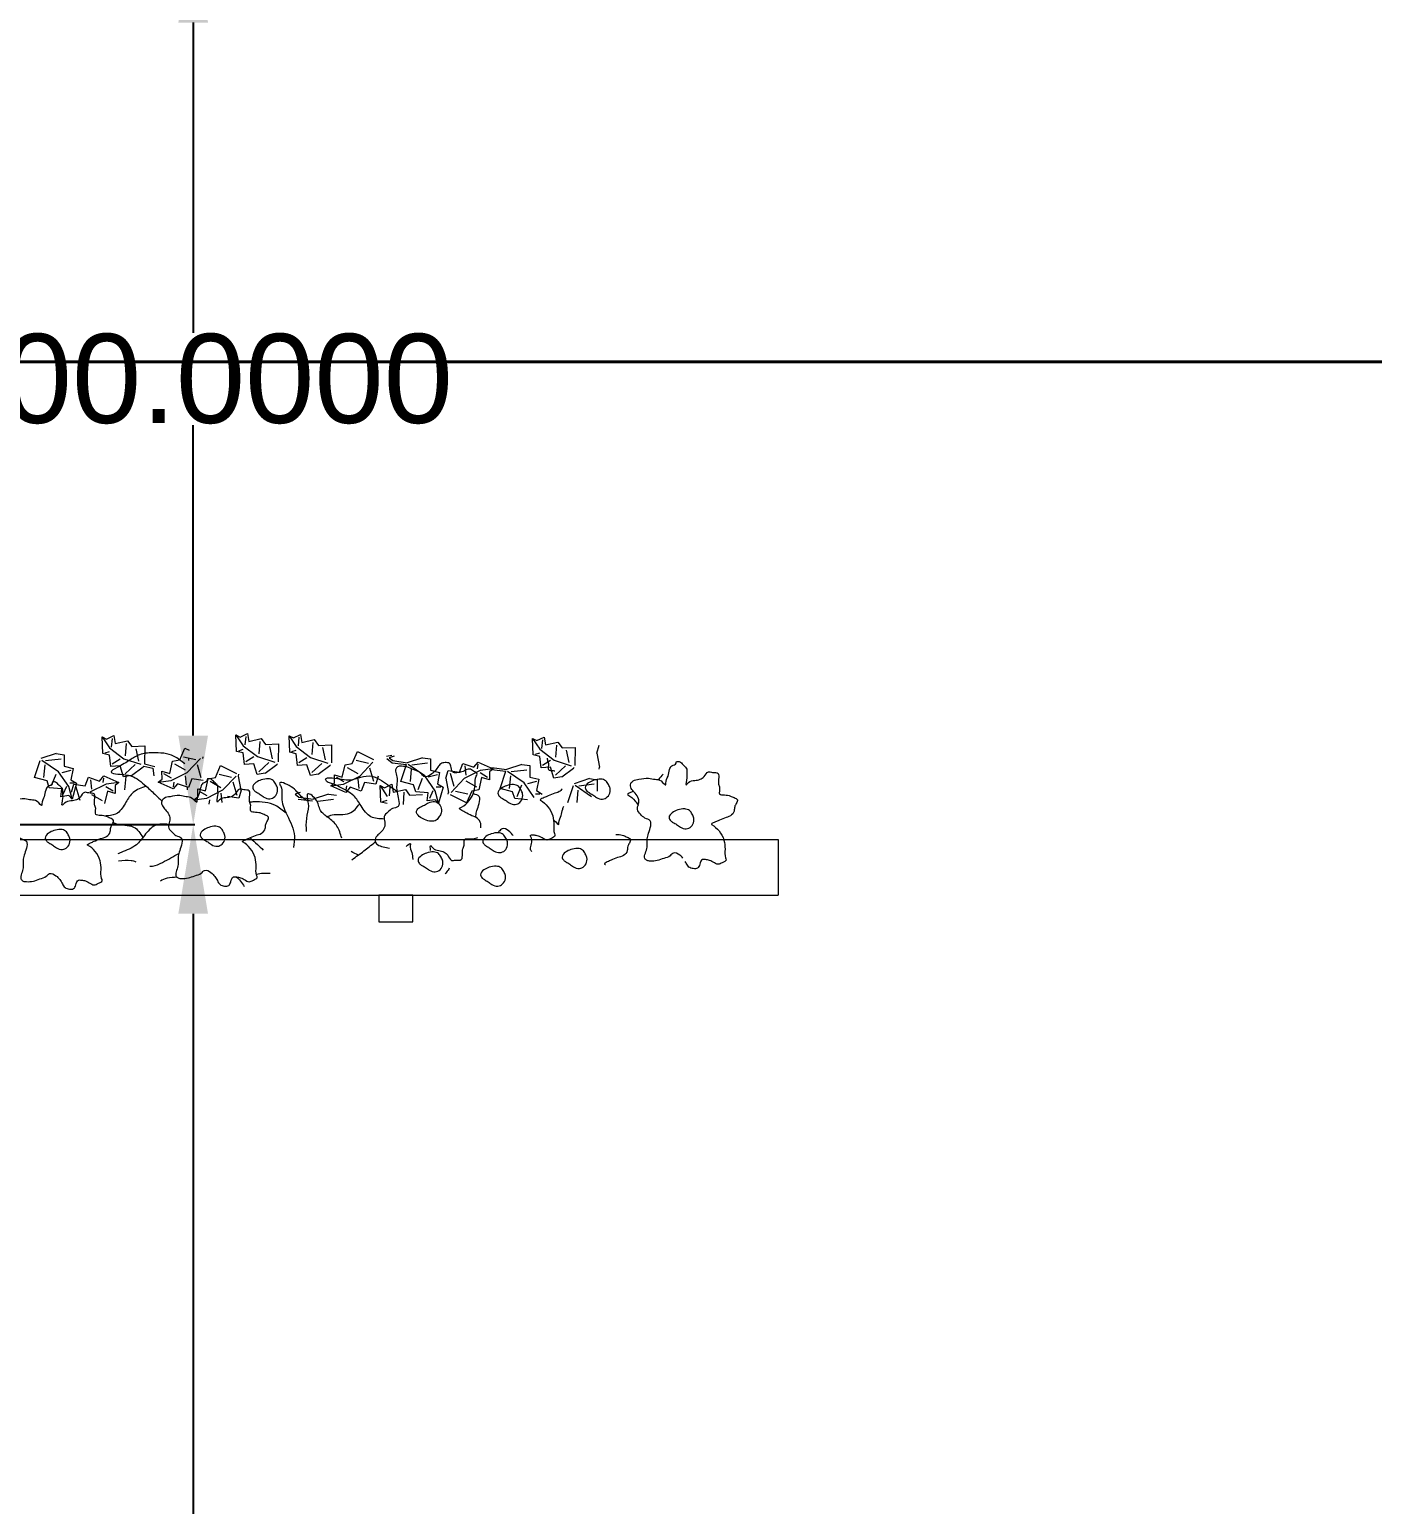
# Model space of a CAD drawing. Header units: inches. Extents: x -422522 to 22891, y -2973 to 414515.
# Drawn here: x 19442.2 to 19592.8, y 4585.6 to 4751.1 of the extents above; entities that cross this region are included whole.
import ezdxf

# ---------------------------------------------------------------- set-up
doc = ezdxf.new("R2010")
doc.units = ezdxf.units.IN
doc.header["$MEASUREMENT"] = 0
doc.layers.get('0').update_dxf_attribs({"lineweight": 40})
doc.layers.add('ARREDAMENTO', color=8, linetype='Continuous', lineweight=13)
doc.styles.get("Standard").update_dxf_attribs({"font": 'Arial.ttf'})
doc.dimstyles.get("Standard").update_dxf_attribs({"dimtxt": 10, "dimasz": 10, "dimexe": 0.18, "dimexo": 0.0625, "dimgap": 0.09, "dimtad": 0, "dimtih": 1, "dimtoh": 1, "dimdec": 4, "dimzin": 0, "dimdsep": 46, "dimtxsty": 'Standard', "dimcen": 0.09, "dimadec": 0, "dimazin": 0, "dimtfac": 1, "dimtdec": 4, "dimtofl": 0, "dimtmove": 0, "dimatfit": 3, "dimfxl": 1, "dimtolj": 1, "dimtzin": 0, "dimarcsym": 0})

# ---------------------------------------------------------------- blocks, each defined once
blk = doc.blocks.new('*D62')
at = {"color": 0, "lineweight": -2, "transparency": 16777216}
for p, q in [((19328.39, 4761.9), (19460.75, 4761.9)), ((19460.57, 4751.9), (19460.57, 4717.1)), ((19460.57, 4671.9), (19460.57, 4706.71)), ((19328.9, 4661.9), (19460.75, 4661.9))]:
    blk.add_line(p, q, dxfattribs=at)
at = {"color": 0, "transparency": 16777216}
for points in [[(19458.9, 4751.9), (19462.23, 4751.9), (19460.57, 4761.9)], [(19458.9, 4671.9), (19462.23, 4671.9), (19460.57, 4661.9)]]:
    blk.add_solid(points, dxfattribs=at)
at = {"layer": 'Defpoints', "color": 0, "transparency": 16777216}
for p in [(19328.32, 4761.9), (19328.84, 4661.9), (19460.57, 4661.9)]:
    blk.add_point(p, dxfattribs=at)
at = {"color": 0, "transparency": 16777216, "insert": (19460.57, 4711.9), "char_height": 10, "attachment_point": 5}
blk.add_mtext('\\A1;100.0000', dxfattribs=at)
blk = doc.blocks.new('*D63')
at = {"color": 0, "lineweight": -2, "transparency": 16777216}
for p, q in [((19328.9, 4661.9), (19460.75, 4661.9)), ((19460.57, 4651.9), (19460.57, 4558.06)), ((19460.57, 4453.82), (19460.57, 4547.66)), ((19328.39, 4443.82), (19460.75, 4443.82))]:
    blk.add_line(p, q, dxfattribs=at)
at = {"color": 0, "transparency": 16777216}
for points in [[(19458.9, 4651.9), (19462.23, 4651.9), (19460.57, 4661.9)], [(19458.9, 4453.82), (19462.23, 4453.82), (19460.57, 4443.82)]]:
    blk.add_solid(points, dxfattribs=at)
at = {"layer": 'Defpoints', "color": 0, "transparency": 16777216}
for p in [(19328.84, 4661.9), (19328.32, 4443.82), (19460.57, 4443.82)]:
    blk.add_point(p, dxfattribs=at)
at = {"color": 0, "transparency": 16777216, "insert": (19460.57, 4552.86), "char_height": 10, "attachment_point": 5}
blk.add_mtext('\\A1;218.0863', dxfattribs=at)

msp = doc.modelspace()

# ---------------------------------------------------------------- linework, layer by layer
at = {"color": 1}
for p, q in [((20355.6854, 4713.84453), (18056.24814, 4713.84453)), ((18845.62362, 4713.84453), (20355.6854, 4713.84453))]:
    msp.add_line(p, q, dxfattribs=at)
at = {"layer": 'ARREDAMENTO', "lineweight": 5}
for p, q in [((19450.4396, 4669.87958), (19450.37292, 4671.73794)), ((19450.37292, 4671.73794), (19450.85574, 4671.49194)), ((19450.37292, 4671.73794), (19451.17146, 4670.52023)), ((19450.85574, 4671.49194), (19451.6665, 4671.8897)), ((19451.41439, 4670.59919), (19451.5025, 4671.56784)), ((19451.6665, 4671.8897), (19451.82132, 4670.99998)), ((19451.82132, 4670.99998), (19453.1969, 4671.31263)), ((19453.0329, 4670.99077), (19452.94169, 4669.61826)), ((19453.1969, 4671.31263), (19453.67661, 4670.66277)), ((19453.67661, 4670.66277), (19455.13112, 4670.73252)), ((19455.13112, 4670.73252), (19455.11577, 4668.71323)), ((19465.43497, 4670.1205), (19465.36828, 4671.97887)), ((19465.36828, 4671.97887), (19465.85111, 4671.73287)), ((19465.36828, 4671.97887), (19466.16682, 4670.76115)), ((19465.85111, 4671.73287), (19466.66186, 4672.13062)), ((19466.16682, 4670.76115), (19467.77305, 4669.53733)), ((19466.40975, 4670.84012), (19466.49786, 4671.80876)), ((19466.66186, 4672.13062), (19466.81668, 4671.24091)), ((19466.81668, 4671.24091), (19468.19226, 4671.55355)), ((19468.02826, 4671.23169), (19467.93705, 4669.85919)), ((19468.19226, 4671.55355), (19468.67198, 4670.90369)), ((19468.67198, 4670.90369), (19470.12648, 4670.97345)), ((19469.46741, 4669.28212), (19469.15477, 4670.65769)), ((19470.12648, 4670.97345), (19470.11113, 4668.95415)), ((19471.38851, 4670.0161), (19471.32182, 4671.87447)), ((19471.32182, 4671.87447), (19471.80465, 4671.62847)), ((19471.32182, 4671.87447), (19472.12036, 4670.65675)), ((19471.80465, 4671.62847), (19472.6154, 4672.02622)), ((19472.12036, 4670.65675), (19473.72659, 4669.43293)), ((19472.36329, 4670.73572), (19472.4514, 4671.70436)), ((19472.6154, 4672.02622), (19472.77022, 4671.1365)), ((19472.77022, 4671.1365), (19474.1458, 4671.44915)), ((19473.9818, 4671.12729), (19473.89059, 4669.75479)), ((19474.1458, 4671.44915), (19474.62552, 4670.79929)), ((19474.62552, 4670.79929), (19476.08002, 4670.86905)), ((19476.08002, 4670.86905), (19476.06467, 4668.84975)), ((19498.70678, 4669.72197), (19498.6401, 4671.58034)), ((19498.6401, 4671.58034), (19499.12292, 4671.33434)), ((19498.6401, 4671.58034), (19499.43864, 4670.36262)), ((19499.12292, 4671.33434), (19499.93367, 4671.73209)), ((19499.68157, 4670.44158), (19499.76967, 4671.41023)), ((19499.93367, 4671.73209), (19500.0885, 4670.84237)), ((19500.0885, 4670.84237), (19501.46408, 4671.15502)), ((19501.30008, 4670.83316), (19501.20886, 4669.46066)), ((19501.46408, 4671.15502), (19501.94379, 4670.50516)), ((19505.83395, 4669.93679), (19506.08482, 4670.80433)), ((19442.77117, 4667.19792), (19443.40975, 4669.11365)), ((19445.19775, 4669.87993), (19443.47629, 4669.31056)), ((19445.45322, 4667.83651), (19443.59333, 4669.10838)), ((19444.00348, 4669.08378), (19445.75289, 4669.29145)), ((19445.19775, 4669.87993), (19446.09177, 4669.75224)), ((19446.09177, 4669.75224), (19446.09177, 4668.47506)), ((19451.16532, 4669.71251), (19450.4396, 4669.87958)), ((19450.68253, 4669.95851), (19451.16839, 4670.11637)), ((19451.31707, 4668.41893), (19451.16532, 4669.71251)), ((19451.17146, 4670.52023), (19452.77769, 4669.2964)), ((19451.48104, 4668.74079), (19452.37383, 4669.29947)), ((19452.77769, 4669.2964), (19454.7109, 4668.67158)), ((19454.47205, 4669.04119), (19454.1594, 4670.41677)), ((19457.93628, 4667.64273), (19458.25825, 4669.01614)), ((19458.25825, 4669.01614), (19459.05264, 4669.16244)), ((19459.05264, 4669.16244), (19459.62758, 4670.50031)), ((19460.85881, 4669.16652), (19459.4854, 4669.48853)), ((19459.62758, 4670.50031), (19460.10907, 4670.26093)), ((19459.88669, 4667.75551), (19461.3714, 4669.32525)), ((19460.06253, 4669.10626), (19460.07239, 4669.3509)), ((19461.6532, 4669.31282), (19461.67729, 4669.51819)), ((19466.16068, 4669.95343), (19465.43497, 4670.1205)), ((19465.67789, 4670.19943), (19466.16375, 4670.35729)), ((19466.31244, 4668.65986), (19466.16068, 4669.95343)), ((19466.4764, 4668.98172), (19467.36919, 4669.5404)), ((19467.77305, 4669.53733), (19469.70626, 4668.9125)), ((19472.11422, 4669.84903), (19471.38851, 4670.0161)), ((19471.63143, 4670.09503), (19472.11729, 4670.25289)), ((19472.26598, 4668.55546), (19472.11422, 4669.84903)), ((19472.42994, 4668.87731), (19473.32273, 4669.436)), ((19473.72659, 4669.43293), (19475.6598, 4668.8081)), ((19475.42095, 4669.17772), (19475.10831, 4670.55329)), ((19478.40968, 4668.76592), (19478.98462, 4670.10378)), ((19480.21585, 4668.77), (19478.84244, 4669.092)), ((19478.98462, 4670.10378), (19480.79285, 4669.20482)), ((19482.2582, 4669.60049), (19482.84611, 4669.6947)), ((19482.29494, 4669.31782), (19482.89329, 4668.85613)), ((19483.10335, 4669.60049), (19482.55214, 4669.41203)), ((19482.55214, 4669.41203), (19482.95636, 4669.0823)), ((19482.95636, 4669.0823), (19484.57313, 4668.84677)), ((19486.29459, 4669.41615), (19484.57313, 4668.84677)), ((19486.29459, 4669.41615), (19487.18861, 4669.28845)), ((19487.18861, 4669.28845), (19487.18861, 4668.01128)), ((19499.4325, 4669.5549), (19498.70678, 4669.72197)), ((19498.94971, 4669.8009), (19499.43557, 4669.95876)), ((19499.58425, 4668.26132), (19499.4325, 4669.5549)), ((19499.43864, 4670.36262), (19501.04486, 4669.1388)), ((19499.74822, 4668.58318), (19500.64101, 4669.14187)), ((19501.04486, 4669.1388), (19502.97808, 4668.51397)), ((19501.94379, 4670.50516), (19503.3983, 4670.57492)), ((19502.73923, 4668.88359), (19502.42658, 4670.25916)), ((19503.3983, 4670.57492), (19503.38295, 4668.55562)), ((19505.83395, 4669.93679), (19506.12655, 4668.34805)), ((19443.92061, 4668.60279), (19443.79291, 4667.19792)), ((19444.6869, 4666.3039), (19445.19775, 4667.58104)), ((19446.60262, 4666.17621), (19445.45322, 4667.83651)), ((19446.85805, 4667.9642), (19445.83634, 4667.70878)), ((19446.09177, 4668.47506), (19447.11348, 4668.21963)), ((19447.11348, 4668.21963), (19446.85805, 4666.94249)), ((19450.07159, 4666.79531), (19450.53986, 4667.37433)), ((19450.53986, 4667.37433), (19452.23939, 4666.61961)), ((19452.36769, 4668.49176), (19451.31707, 4668.41893)), ((19452.76237, 4667.27711), (19452.36769, 4668.49176)), ((19453.65209, 4667.4319), (19452.76237, 4667.27711)), ((19453.00842, 4667.31992), (19452.8629, 4665.82098)), ((19452.92637, 4667.59897), (19454.06516, 4668.6404)), ((19453.65209, 4667.4319), (19454.9518, 4668.39137)), ((19454.9518, 4668.39137), (19455.03261, 4668.47171)), ((19455.03261, 4668.47171), (19456.03341, 4668.24023)), ((19455.11577, 4668.71323), (19456.25387, 4668.42865)), ((19456.03341, 4668.24023), (19456.03341, 4668.24023)), ((19456.03341, 4668.24023), (19456.14362, 4667.39227)), ((19457.07077, 4666.99053), (19457.06875, 4667.89361)), ((19457.06875, 4667.89361), (19457.93628, 4667.64273)), ((19458.11813, 4667.10128), (19457.28614, 4667.60513)), ((19458.08258, 4666.84835), (19459.88669, 4667.75551)), ((19458.47564, 4668.72766), (19459.6693, 4668.04403)), ((19459.81762, 4666.34656), (19459.70687, 4667.39388)), ((19461.47749, 4667.14503), (19461.04065, 4668.62511)), ((19463.05652, 4667.19689), (19463.63146, 4668.53475)), ((19464.86269, 4667.20097), (19463.48928, 4667.52297)), ((19463.63146, 4668.53475), (19465.43968, 4667.63579)), ((19463.89057, 4665.78996), (19465.37528, 4667.3597)), ((19465.65708, 4667.34727), (19465.68117, 4667.55263)), ((19465.94967, 4665.75853), (19465.65708, 4667.34727)), ((19467.36305, 4668.73268), (19466.31244, 4668.65986)), ((19467.75773, 4667.51803), (19467.36305, 4668.73268)), ((19468.64745, 4667.67282), (19467.75773, 4667.51803)), ((19467.92173, 4667.83989), (19469.06052, 4668.88133)), ((19468.64745, 4667.67282), (19469.94717, 4668.63229)), ((19469.94717, 4668.63229), (19470.02798, 4668.71263)), ((19473.31659, 4668.62828), (19472.26598, 4668.55546)), ((19473.71127, 4667.41363), (19473.31659, 4668.62828)), ((19474.60099, 4667.56842), (19473.71127, 4667.41363)), ((19473.87527, 4667.73549), (19475.01406, 4668.77693)), ((19474.60099, 4667.56842), (19475.90071, 4668.52789)), ((19475.90071, 4668.52789), (19475.98152, 4668.60823)), ((19476.42781, 4666.594), (19476.42579, 4667.49709)), ((19476.42579, 4667.49709), (19477.29332, 4667.24621)), ((19477.29332, 4667.24621), (19477.61529, 4668.61962)), ((19477.43962, 4666.45182), (19479.24373, 4667.35899)), ((19477.61529, 4668.61962), (19478.40968, 4668.76592)), ((19477.83268, 4668.33114), (19479.02634, 4667.6475)), ((19479.24373, 4667.35899), (19480.72844, 4668.92873)), ((19480.83453, 4666.7485), (19480.39769, 4668.22858)), ((19481.30283, 4667.32756), (19481.05192, 4666.46002)), ((19482.89329, 4668.85613), (19484.50659, 4668.64987)), ((19483.86801, 4666.73414), (19484.50659, 4668.64987)), ((19486.55005, 4667.37273), (19484.69017, 4668.64459)), ((19485.01745, 4668.13901), (19484.88975, 4666.73414)), ((19485.10032, 4668.61999), (19486.84973, 4668.82767)), ((19487.69946, 4665.71243), (19486.55005, 4667.37273)), ((19487.95489, 4667.50042), (19486.93318, 4667.24499)), ((19487.18861, 4668.01128), (19488.21032, 4667.75585)), ((19488.21032, 4667.75585), (19487.95489, 4666.47871)), ((19488.91003, 4667.11193), (19489.1609, 4667.97947)), ((19489.1609, 4667.97947), (19490.42565, 4667.80174)), ((19489.37833, 4667.69099), (19489.81517, 4666.21091)), ((19490.42565, 4667.80174), (19490.82077, 4668.77798)), ((19490.82077, 4668.77798), (19492.04998, 4668.34728)), ((19492.77324, 4667.98767), (19490.96913, 4667.0805)), ((19491.0382, 4668.48946), (19491.14892, 4667.44214)), ((19492.04998, 4668.34728), (19492.51824, 4668.9263)), ((19492.4827, 4668.67336), (19492.41161, 4668.16749)), ((19492.51824, 4668.9263), (19494.21777, 4668.17157)), ((19492.73769, 4667.73473), (19493.56968, 4667.23089)), ((19494.21777, 4668.17157), (19492.77324, 4667.98767)), ((19494.21777, 4668.17157), (19493.78502, 4667.84549)), ((19493.78502, 4667.84549), (19493.78707, 4666.9424)), ((19494.02003, 4668.09219), (19495.63333, 4667.88593)), ((19494.0831, 4668.31836), (19495.69987, 4668.08284)), ((19494.99474, 4665.9702), (19495.63333, 4667.88593)), ((19497.42133, 4668.65221), (19495.69987, 4668.08284)), ((19497.67679, 4666.60879), (19495.81691, 4667.88066)), ((19496.14419, 4667.37507), (19496.01649, 4665.9702)), ((19496.22705, 4667.85606), (19497.97647, 4668.06373)), ((19497.42133, 4668.65221), (19498.31534, 4668.52452)), ((19498.31534, 4668.52452), (19498.31534, 4667.24734)), ((19500.63486, 4668.33415), (19499.58425, 4668.26132)), ((19501.02955, 4667.1195), (19500.63486, 4668.33415)), ((19501.19355, 4667.44136), (19502.33234, 4668.4828)), ((19501.91927, 4667.27429), (19503.21898, 4668.23376)), ((19503.21898, 4668.23376), (19503.29979, 4668.3141)), ((19506.10242, 4668.14269), (19506.12655, 4668.34805)), ((19444.17604, 4666.81476), (19442.77117, 4667.19792)), ((19444.43147, 4666.04848), (19444.17604, 4666.81476)), ((19445.83634, 4665.92074), (19444.43147, 4666.04848)), ((19445.70864, 4665.02676), (19445.83634, 4665.92074)), ((19446.3472, 4666.17621), (19445.96407, 4665.28219)), ((19446.98578, 4664.77134), (19446.60262, 4666.17621)), ((19447.24121, 4666.55933), (19446.73036, 4666.55933)), ((19446.85805, 4666.94249), (19447.49664, 4666.55933)), ((19446.93164, 4665.55997), (19447.18252, 4666.4275)), ((19447.49664, 4666.55933), (19446.98578, 4664.77134)), ((19447.18252, 4666.4275), (19448.44727, 4666.24978)), ((19447.39995, 4666.13902), (19447.83679, 4664.65894)), ((19448.44727, 4666.24978), (19448.84239, 4667.22601)), ((19448.84239, 4667.22601), (19450.07159, 4666.79531)), ((19450.79485, 4666.4357), (19448.99075, 4665.52854)), ((19449.05981, 4666.93749), (19449.17053, 4665.89017)), ((19450.50431, 4667.1214), (19450.43322, 4666.61553)), ((19450.75931, 4666.18277), (19451.5913, 4665.67892)), ((19452.23939, 4666.61961), (19450.79485, 4666.4357)), ((19452.23939, 4666.61961), (19451.80663, 4666.29352)), ((19451.80663, 4666.29352), (19451.80869, 4665.39044)), ((19456.63805, 4666.66444), (19457.07077, 4666.99053)), ((19456.63805, 4666.66444), (19458.08258, 4666.84835)), ((19458.33758, 4665.90972), (19456.63805, 4666.66444)), ((19458.80585, 4666.48874), (19458.33758, 4665.90972)), ((19458.37312, 4666.16265), (19458.44422, 4666.66852)), ((19460.03501, 4666.05804), (19458.80585, 4666.48874)), ((19459.93013, 4665.82098), (19459.94101, 4666.09098)), ((19460.43017, 4667.03427), (19460.03501, 4666.05804)), ((19461.69488, 4666.85655), (19460.43017, 4667.03427)), ((19461.07465, 4665.02497), (19461.07263, 4665.92806)), ((19461.07263, 4665.92806), (19461.94016, 4665.67718)), ((19461.94016, 4665.67718), (19462.26213, 4667.05059)), ((19462.08646, 4664.88279), (19463.89057, 4665.78996)), ((19462.26213, 4667.05059), (19463.05652, 4667.19689)), ((19462.47952, 4666.76211), (19463.67318, 4666.07847)), ((19465.48137, 4665.17947), (19465.04453, 4666.65955)), ((19465.94967, 4665.75853), (19465.69876, 4664.89099)), ((19475.99509, 4666.26792), (19476.42781, 4666.594)), ((19475.99509, 4666.26792), (19477.43962, 4666.45182)), ((19477.69462, 4665.51319), (19475.99509, 4666.26792)), ((19477.47517, 4666.70476), (19476.64318, 4667.20861)), ((19478.16289, 4666.09221), (19477.69462, 4665.51319)), ((19477.73016, 4665.76613), (19477.80126, 4666.272)), ((19479.39205, 4665.66152), (19478.16289, 4666.09221)), ((19479.17466, 4665.95003), (19479.06391, 4666.99736)), ((19479.78721, 4666.63775), (19479.39205, 4665.66152)), ((19481.05192, 4666.46002), (19479.78721, 4666.63775)), ((19481.60588, 4664.42561), (19481.5392, 4666.28398)), ((19481.5392, 4666.28398), (19482.02202, 4666.03798)), ((19481.5392, 4666.28398), (19482.33774, 4665.06626)), ((19482.02202, 4666.03798), (19482.83277, 4666.43573)), ((19482.58067, 4665.14523), (19482.66877, 4666.11387)), ((19482.83277, 4666.43573), (19482.9876, 4665.54601)), ((19482.9876, 4665.54601), (19484.36317, 4665.85866)), ((19485.27288, 4666.35098), (19483.86801, 4666.73414)), ((19484.36317, 4665.85866), (19484.84289, 4665.2088)), ((19485.52831, 4665.58469), (19485.27288, 4666.35098)), ((19485.78373, 4665.84012), (19486.29459, 4667.11726)), ((19487.44403, 4665.71243), (19487.06091, 4664.81841)), ((19488.08262, 4664.30755), (19487.69946, 4665.71243)), ((19488.33805, 4666.09555), (19487.8272, 4666.09555)), ((19487.95489, 4666.47871), (19488.59348, 4666.09555)), ((19488.59348, 4666.09555), (19488.08262, 4664.30755)), ((19488.91003, 4667.11193), (19489.20263, 4665.52319)), ((19490.96913, 4667.0805), (19489.48558, 4665.49418)), ((19489.99701, 4665.66949), (19491.37042, 4665.34749)), ((19492.38014, 4666.10839), (19491.18652, 4666.79202)), ((19491.80318, 4665.67357), (19491.22824, 4664.33571)), ((19492.59753, 4665.81987), (19491.80318, 4665.67357)), ((19492.91954, 4667.19332), (19492.59753, 4665.81987)), ((19493.78707, 4666.9424), (19492.91954, 4667.19332)), ((19496.39961, 4665.58704), (19494.99474, 4665.9702)), ((19496.91047, 4665.07618), (19497.42133, 4666.35333)), ((19498.8262, 4664.94849), (19497.67679, 4666.60879)), ((19499.08163, 4666.73649), (19498.05992, 4666.48106)), ((19498.31534, 4667.24734), (19499.33706, 4666.99191)), ((19499.33706, 4666.99191), (19499.08163, 4665.71477)), ((19499.08163, 4665.71477), (19499.72022, 4665.33161)), ((19501.91927, 4667.27429), (19501.02955, 4667.1195)), ((19502.57564, 4664.38009), (19503.21423, 4666.29582)), ((19505.00222, 4667.0621), (19503.28077, 4666.49273)), ((19505.25769, 4665.01868), (19503.3978, 4666.29054)), ((19503.72508, 4665.78496), (19503.59739, 4664.38009)), ((19503.80795, 4666.26594), (19505.55737, 4666.47362)), ((19505.00222, 4667.0621), (19505.89624, 4666.93441)), ((19505.89624, 4666.93441), (19505.89624, 4665.65723)), ((19446.60262, 4665.15446), (19445.70864, 4665.02676)), ((19446.98578, 4664.77134), (19446.60262, 4665.15446)), ((19450.40176, 4664.55642), (19449.20814, 4665.24006)), ((19450.94115, 4665.64135), (19450.61915, 4664.26791)), ((19451.80869, 4665.39044), (19450.94115, 4665.64135)), ((19460.64193, 4664.69889), (19461.07465, 4665.02497)), ((19460.64193, 4664.69889), (19462.08646, 4664.88279)), ((19462.12201, 4665.13573), (19461.29002, 4665.63957)), ((19462.377, 4664.1971), (19462.44809, 4664.70297)), ((19463.8215, 4664.381), (19463.71075, 4665.42832)), ((19465.69876, 4664.89099), (19464.43405, 4665.06872)), ((19472.55455, 4665.52081), (19472.00335, 4665.33235)), ((19472.00335, 4665.33235), (19472.40757, 4665.00262)), ((19472.3445, 4664.77645), (19473.9578, 4664.57018)), ((19472.40757, 4665.00262), (19474.02434, 4664.76709)), ((19475.7458, 4665.33647), (19474.02434, 4664.76709)), ((19474.55152, 4664.54031), (19476.30094, 4664.74798)), ((19475.7458, 4665.33647), (19476.63981, 4665.20877)), ((19482.3316, 4664.25854), (19481.60588, 4664.42561)), ((19481.84881, 4664.50454), (19482.33467, 4664.6624)), ((19484.19917, 4665.5368), (19484.10796, 4664.1643)), ((19484.84289, 4665.2088), (19486.2974, 4665.27856)), ((19486.93318, 4665.45696), (19485.52831, 4665.58469)), ((19486.80548, 4664.56298), (19486.93318, 4665.45696)), ((19487.69946, 4664.69068), (19486.80548, 4664.56298)), ((19488.08262, 4664.30755), (19487.69946, 4664.69068)), ((19489.1785, 4665.31783), (19489.20263, 4665.52319)), ((19491.22824, 4664.33571), (19489.42002, 4665.23467)), ((19496.65504, 4664.82076), (19496.39961, 4665.58704)), ((19498.05992, 4664.69302), (19496.65504, 4664.82076)), ((19499.46479, 4665.33161), (19498.95393, 4665.33161))]:
    msp.add_line(p, q, dxfattribs=at)
at = {"layer": 'ARREDAMENTO'}
for p, q in [((19328.32267, 4660.22024), (19526.16275, 4660.22024)), ((19526.16275, 4660.22024), (19526.16275, 4653.97546)), ((19328.32267, 4653.97546), (19526.16275, 4653.97546))]:
    msp.add_line(p, q, dxfattribs=at)
msp.add_lwpolyline([(19485.20158, 4650.99944), (19485.20158, 4653.97546), (19481.37527, 4653.97546), (19481.37527, 4650.99944)], close=True, dxfattribs=at)
for points in [[(19459.62167, 4668.71098), (19458.42926, 4669.5586), (19455.99835, 4669.96407), (19454.5578, 4669.73881), (19453.47739, 4669.15312), (19452.03685, 4668.29711), (19451.3616, 4667.80152), (19452.12688, 4667.57626), (19453.65746, 4667.35099), (19455.27807, 4666.22466), (19456.4035, 4665.18844), (19457.0539, 4664.57084)], [(19481.99044, 4662.53351), (19480.50269, 4662.78507), (19479.39183, 4664.01468), (19478.58687, 4665.12662), (19476.95882, 4666.13086), (19476.08997, 4666.52479), (19475.60871, 4666.7033), (19475.40847, 4666.9925), (19476.14587, 4667.15305), (19478.15967, 4666.92864), (19480.59208, 4667.34546), (19481.67714, 4666.84183), (19483.41676, 4665.66571)], [(19513.27475, 4667.5783), (19512.75944, 4666.9434)], [(19473.43044, 4664.51892), (19472.67893, 4665.07765), (19471.55351, 4666.15892), (19470.24801, 4666.51935), (19470.38306, 4666.20398), (19470.51811, 4664.67217), (19471.10334, 4662.96015), (19471.91364, 4660.61739), (19471.81046, 4659.33832)], [(19477.23215, 4660.37087), (19476.68544, 4661.74372), (19475.69507, 4662.68983), (19474.83975, 4663.50079), (19474.29954, 4664.76228), (19473.35418, 4665.30291), (19473.35418, 4664.98754), (19473.48924, 4663.99637), (19473.26415, 4662.59973), (19473.24784, 4661.1207)]]:
    msp.add_spline(points, degree=3, dxfattribs=at)
for points, knots in [([(19500.26935, 4669.37191), (19500.27035, 4669.30148), (19500.29202, 4669.09624), (19500.51454, 4668.70278), (19500.20954, 4667.96623), (19500.8214, 4667.97198), (19501.08481, 4667.95094), (19501.14426, 4667.94441)], [35.287059071, 35.287059071, 35.287059071, 35.287059071, 35.476526933, 35.85928677, 36.437658367, 36.922044609, 37.070931516, 37.070931516, 37.070931516, 37.070931516]), ([(19515.49674, 4658.15257), (19515.39924, 4658.26813), (19515.10775, 4658.54682), (19514.46571, 4658.90225), (19514.018, 4658.27596), (19513.33847, 4658.14583), (19512.62378, 4657.82104), (19511.9797, 4657.80449), (19511.46913, 4657.82538), (19511.1134, 4658.17313), (19511.3031, 4658.76307), (19511.53937, 4659.4007), (19511.42268, 4660.11336), (19511.60504, 4660.84999), (19511.84079, 4661.49011), (19512.03448, 4662.44311), (19511.17709, 4662.57668), (19510.76697, 4663.05859), (19510.25424, 4663.57484), (19510.55471, 4664.20468), (19510.56866, 4664.86389), (19510.18802, 4665.40029), (19509.76358, 4665.81143), (19509.48988, 4666.37644), (19509.92546, 4666.91947), (19510.71208, 4666.9821), (19511.531, 4667.20141), (19512.37691, 4666.93996), (19513.00934, 4667.00933), (19513.62366, 4666.13974), (19513.54882, 4666.8307), (19513.87186, 4667.30272), (19513.96602, 4667.98315), (19514.16369, 4668.59662), (19514.78264, 4668.61616), (19514.69027, 4669.02549), (19515.25198, 4669.01966), (19515.45581, 4668.59856), (19515.97717, 4668.2978), (19515.91421, 4667.67755), (19515.99478, 4667.19063), (19515.7072, 4666.11061), (19516.22867, 4666.82087), (19516.78637, 4666.85324), (19517.43265, 4666.93515), (19517.94886, 4667.28165), (19518.2306, 4667.97105), (19518.86061, 4667.71301), (19519.59474, 4667.79649), (19519.4938, 4666.99769), (19519.43743, 4666.47047), (19519.71482, 4665.97999), (19519.40982, 4665.24344), (19520.24312, 4665.25127), (19520.76463, 4665.16369), (19521.21172, 4664.93945), (19521.73306, 4664.74294), (19521.48908, 4664.25847), (19521.24911, 4663.90367), (19521.30875, 4663.34013), (19520.8433, 4662.80041), (19520.13575, 4662.67102), (19519.48486, 4662.35569), (19519.13189, 4662.21236), (19518.59701, 4661.97753), (19518.71075, 4661.91716), (19519.03827, 4661.74334), (19519.61672, 4661.21886), (19520.15822, 4660.23054), (19520.25739, 4659.15409), (19520.15496, 4658.42625), (19520.4288, 4657.8229), (19519.88125, 4657.64572), (19519.41888, 4657.33774), (19518.88679, 4657.71455), (19518.40899, 4657.95065), (19517.99733, 4657.9839), (19517.52876, 4658.04285), (19517.41038, 4657.47652), (19517.20389, 4656.94878), (19516.63754, 4656.94343), (19516.1341, 4657.09567), (19515.92614, 4657.48476), (19515.80205, 4657.70386), (19515.76389, 4657.76797)], [9.3559044, 9.3559044, 9.3559044, 9.3559044, 9.763540551, 10.428141276, 10.838603996, 11.521667026, 12.186267493, 12.871270291, 13.19084776, 13.488161578, 14.016572511, 14.616034785, 15.299565112, 15.835754027, 16.550859596, 17.234389923, 17.821866665, 18.380537747, 18.949128873, 19.485317755, 20.011110145, 20.624154287, 21.108746347, 21.607516813, 22.059698054, 22.658746086, 23.610242101, 24.249397101, 24.848445132, 25.447641247, 25.605379185, 26.320484754, 26.970823571, 27.394647412, 27.890393012, 27.995551427, 28.315128844, 28.799661467, 29.245632298, 29.721752935, 30.194966432, 30.880512823, 31.177826745, 31.842427311, 32.378218989, 32.83028262, 33.463196455, 33.886768928, 34.422560607, 35.003313751, 35.476526933, 35.85928677, 36.437658367, 36.922044609, 37.509441901, 37.909602108, 38.288545975, 38.671305509, 39.023961351, 39.447863565, 40.047178213, 40.662166388, 41.345229418, 41.745389626, 42.081896483, 42.081896483, 42.081896483, 43.050961602, 44.062166317, 44.962168164, 45.805075299, 46.021854674, 46.473918168, 46.922839613, 47.440338381, 47.957836995, 48.32933613, 48.539484499, 49.080718808, 49.504542567, 49.928115205, 50.377036651, 50.829217893, 51.022779899, 51.022779899, 51.022779899, 51.022779899]), ([(19492.83789, 4661.52914), (19492.8371, 4661.5332), (19492.80863, 4661.68935), (19492.89086, 4662.10745), (19492.47507, 4662.68631), (19491.78177, 4662.87789), (19491.16138, 4663.24967), (19490.82251, 4663.42371), (19490.31054, 4663.70502), (19490.42918, 4663.75507), (19490.77082, 4663.89919), (19491.39348, 4664.37033), (19492.02043, 4665.30677), (19492.21461, 4666.3702), (19492.17709, 4667.10426), (19492.50332, 4667.68096), (19491.97363, 4667.90597), (19491.54037, 4668.25371), (19490.97698, 4667.92554), (19490.48014, 4667.73271), (19490.06715, 4667.73608), (19489.5952, 4667.71889), (19489.52748, 4668.29348), (19489.36857, 4668.83744), (19488.80493, 4668.89296), (19488.28997, 4668.78595), (19487.98161, 4668.31486), (19487.65586, 4667.85477), (19487.19004, 4667.45403), (19486.46804, 4667.13433), (19486.0776, 4667.79783), (19485.41228, 4667.98767), (19484.72918, 4668.37453), (19484.0891, 4668.44809), (19483.57869, 4668.47253), (19483.19353, 4668.15768), (19483.33021, 4667.55325), (19483.50904, 4666.89719), (19483.32965, 4666.19767), (19483.44601, 4665.44778), (19483.62411, 4664.78928), (19483.73258, 4663.82287), (19482.86672, 4663.76581), (19482.4155, 4663.32214), (19481.85904, 4662.85336), (19482.1025, 4662.19937), (19482.05798, 4661.54152), (19481.6313, 4661.04097), (19481.17209, 4660.66906), (19480.8494, 4660.13052), (19481.23514, 4659.55104), (19481.89338, 4659.43926), (19482.35127, 4659.29068), (19482.59179, 4659.24623)], [39.012615159, 39.012615159, 39.012615159, 39.012615159, 39.023961351, 39.447863565, 40.047178213, 40.662166388, 41.345229418, 41.745389626, 42.081896483, 42.081896483, 42.081896483, 43.050961602, 44.062166317, 44.962168164, 45.805075299, 46.021854674, 46.473918168, 46.922839613, 47.440338381, 47.957836995, 48.32933613, 48.539484499, 49.080718808, 49.504542567, 49.928115205, 50.377036651, 50.829217893, 51.325137749, 51.845437034, 52.510037759, 52.920500479, 53.603563509, 54.268163976, 54.953166774, 55.272744243, 55.570058061, 56.098468994, 56.697931269, 57.381461595, 57.91765051, 58.632756079, 59.316286406, 59.903763148, 60.46243423, 61.031025356, 61.567214238, 62.093006628, 62.70605077, 63.19064283, 63.689413296, 64.141594538, 64.740642569, 65.383913723, 65.383913723, 65.383913723, 65.383913723]), ([(19455.29508, 4666.20951), (19454.76388, 4666.02598), (19453.78946, 4665.68932), (19453.00487, 4664.38541), (19452.23057, 4663.09848), (19451.40948, 4662.92351), (19450.74728, 4662.8735), (19450.66218, 4662.86053)], [0, 0, 0, 0, 1.410754016, 2.587868974, 3.929968567, 4.948161009, 5.147036923, 5.147036923, 5.147036923, 5.147036923]), ([(19501.94828, 4665.92677), (19501.86702, 4665.79585), (19501.56567, 4665.50905), (19500.93547, 4665.39381), (19500.28458, 4665.07848), (19499.93161, 4664.93515), (19499.39673, 4664.70032), (19499.51047, 4664.63996), (19499.83799, 4664.46613), (19500.41644, 4663.94165), (19500.95794, 4662.95334), (19501.05711, 4661.87689), (19500.95468, 4661.14904), (19501.22852, 4660.54569), (19500.68097, 4660.36851), (19500.2186, 4660.06054), (19499.68651, 4660.43734), (19499.20871, 4660.67345), (19498.79705, 4660.70669), (19498.4908, 4660.74522), (19498.39491, 4660.67084), (19498.36132, 4660.62844)], [39.655284477, 39.655284477, 39.655284477, 39.655284477, 40.047178213, 40.662166388, 41.345229418, 41.745389626, 42.081896483, 42.081896483, 42.081896483, 43.050961602, 44.062166317, 44.962168164, 45.805075299, 46.021854674, 46.473918168, 46.922839613, 47.440338381, 47.957836995, 48.32933613, 48.539484499, 48.691729945, 48.691729945, 48.691729945, 48.691729945]), ([(19470.99025, 4663.19381), (19470.60942, 4663.51082), (19469.58704, 4664.36188), (19468.04905, 4664.47946), (19467.06658, 4664.43668), (19466.91828, 4664.42462)], [0, 0, 0, 0, 1.274480562, 3.421457278, 3.807397186, 3.807397186, 3.807397186, 3.807397186]), ([(19475.57396, 4662.78148), (19475.77325, 4662.8759), (19476.43791, 4663.1717), (19478.14319, 4662.81144), (19478.90542, 4663.8092), (19479.24347, 4664.25171)], [6.205461792, 6.205461792, 6.205461792, 6.205461792, 6.789963559, 8.505277812, 9.87225967, 9.87225967, 9.87225967, 9.87225967]), ([(19492.26996, 4662.71291), (19492.26914, 4662.77189), (19492.27246, 4663.03835), (19492.40476, 4663.57278), (19492.64051, 4664.2129), (19492.8342, 4665.1659), (19492.21182, 4665.26286), (19491.99293, 4665.38535), (19491.97409, 4665.39675)], [15.147135411, 15.147135411, 15.147135411, 15.147135411, 15.299565112, 15.835754027, 16.550859596, 17.234389923, 17.821866665, 17.879021109, 17.879021109, 17.879021109, 17.879021109]), ([(19509.94725, 4665.63923), (19509.85893, 4665.60122), (19509.65955, 4665.51822), (19509.19602, 4665.31471), (19509.30975, 4665.25435), (19509.63728, 4665.08052), (19510.06275, 4664.69475), (19510.37669, 4664.2251), (19510.46618, 4664.06019)], [41.443493403, 41.443493403, 41.443493403, 41.443493403, 41.745389626, 42.081896483, 42.081896483, 42.081896483, 43.050961602, 43.538470206, 43.538470206, 43.538470206, 43.538470206]), ([(19500.99457, 4662.40524), (19501.01232, 4662.39376), (19501.26661, 4662.21586), (19501.6301, 4661.70132), (19501.55526, 4662.39228), (19501.87831, 4662.86429), (19501.96643, 4663.5011), (19502.07973, 4663.87494), (19502.15422, 4663.96747)], [24.803036781, 24.803036781, 24.803036781, 24.803036781, 24.848445132, 25.447641247, 25.605379185, 26.320484754, 26.970823571, 27.279925389, 27.279925389, 27.279925389, 27.279925389]), ([(19451.59487, 4662.14162), (19451.71048, 4662.07941), (19452.32634, 4661.79609), (19453.96091, 4661.9923), (19454.63172, 4660.9309), (19454.92922, 4660.46018)], [6.408713937, 6.408713937, 6.408713937, 6.408713937, 6.789963559, 8.505277812, 9.87225967, 9.87225967, 9.87225967, 9.87225967]), ([(19457.81766, 4661.92817), (19457.28698, 4661.96113), (19456.1735, 4662.03029), (19455.1316, 4660.75608), (19454.16975, 4659.40597), (19452.95931, 4659.00035), (19452.24232, 4658.68581), (19452.12023, 4658.63712)], [0, 0, 0, 0, 1.314465608, 2.758058832, 3.95392064, 5.62033457, 5.961181953, 5.961181953, 5.961181953, 5.961181953]), ([(19496.46999, 4660.64087), (19496.43924, 4660.68763), (19496.29602, 4660.89336), (19495.95626, 4661.24261), (19495.26543, 4661.62504), (19494.97405, 4661.21743), (19494.82416, 4661.10594), (19494.80203, 4661.09094)], [51.177218713, 51.177218713, 51.177218713, 51.177218713, 51.325137749, 51.845437034, 52.510037759, 52.920500479, 52.989692086, 52.989692086, 52.989692086, 52.989692086]), ([(19498.53374, 4658.87946), (19498.46436, 4658.97129), (19498.31188, 4659.24373), (19498.56115, 4659.76626), (19498.57255, 4660.30486), (19498.43177, 4660.59403), (19498.36856, 4660.69481)], [60.740249639, 60.740249639, 60.740249639, 60.740249639, 61.031025356, 61.567214238, 62.093006628, 62.399591648, 62.399591648, 62.399591648, 62.399591648]), ([(19507.98874, 4660.80732), (19508.04723, 4660.80364), (19508.37459, 4660.79185), (19508.77107, 4660.72526), (19509.21817, 4660.50103), (19509.73951, 4660.30452), (19509.49552, 4659.82005), (19509.25555, 4659.46525), (19509.3152, 4658.90171), (19508.84975, 4658.36198), (19508.1422, 4658.2326), (19507.4913, 4657.91726), (19507.13834, 4657.77394), (19506.60346, 4657.5391), (19506.71719, 4657.47874), (19506.756, 4657.45814), (19506.79418, 4657.43639), (19506.83173, 4657.41354)], [36.790542979, 36.790542979, 36.790542979, 36.790542979, 36.922044609, 37.509441901, 37.909602108, 38.288545975, 38.671305509, 39.023961351, 39.447863565, 40.047178213, 40.662166388, 41.345229418, 41.745389626, 42.081896483, 42.081896483, 42.081896483, 42.196716175, 42.196716175, 42.196716175, 42.196716175]), ([(19466.94882, 4660.43558), (19467.23004, 4660.18005), (19467.71386, 4659.72852), (19468.20519, 4659.26061), (19468.42248, 4659.05367)], [12.061037963, 12.061037963, 12.061037963, 12.061037963, 13.046466371, 13.827822897, 13.827822897, 13.827822897, 13.827822897]), ([(19478.35281, 4657.96905), (19478.60064, 4658.12676), (19479.28509, 4658.62409), (19480.12549, 4659.27648), (19480.76071, 4659.78206), (19480.99549, 4659.96892)], [10.973367702, 10.973367702, 10.973367702, 10.973367702, 11.713751385, 13.046466371, 13.827822897, 13.827822897, 13.827822897, 13.827822897]), ([(19484.43985, 4659.45063), (19484.67051, 4659.62373), (19484.98143, 4659.96755), (19484.85211, 4659.31833), (19485.13205, 4658.81955), (19485.15814, 4658.2849), (19485.2018, 4658.0172), (19485.20374, 4658.00584)], [24.918410215, 24.918410215, 24.918410215, 24.918410215, 25.447641247, 25.605379185, 26.320484754, 26.970823571, 26.999664967, 26.999664967, 26.999664967, 26.999664967]), ([(19487.18941, 4658.98198), (19487.16674, 4659.28277), (19487.10324, 4659.78251), (19487.52229, 4659.09063), (19488.07492, 4659.00896), (19488.7114, 4658.8701), (19489.19487, 4658.47921), (19489.4144, 4657.76756), (19490.06481, 4657.96874), (19490.78865, 4657.82053), (19490.7589, 4658.62513), (19490.74947, 4659.15527), (19491.06924, 4659.61925), (19490.83071, 4660.37993), (19491.66004, 4660.29828), (19492.12781, 4660.33467), (19492.40996, 4660.43042), (19492.49499, 4660.45993)], [30.330068955, 30.330068955, 30.330068955, 30.330068955, 30.880512823, 31.177826745, 31.842427311, 32.378218989, 32.83028262, 33.463196455, 33.886768928, 34.422560607, 35.003313751, 35.476526933, 35.85928677, 36.437658367, 36.922044609, 37.509441901, 37.743634678, 37.743634678, 37.743634678, 37.743634678]), ([(19452.17956, 4657.85638), (19452.75481, 4657.89107), (19453.30653, 4658.00574), (19453.95602, 4657.80393), (19454.13612, 4657.73962)], [8.28089965, 8.28089965, 8.28089965, 8.28089965, 9.62765444, 10.125718867, 10.125718867, 10.125718867, 10.125718867]), ([(19455.71326, 4657.25896), (19455.80889, 4657.25134), (19456.29552, 4657.24859), (19457.41855, 4657.79867), (19458.36061, 4658.33818), (19458.96078, 4658.68188)], [11.524335486, 11.524335486, 11.524335486, 11.524335486, 11.777560602, 12.819678695, 14.649016536, 14.649016536, 14.649016536, 14.649016536]), ([(19458.75803, 4655.99924), (19458.37999, 4655.98324), (19457.73274, 4655.95584), (19457.11759, 4655.71694), (19456.89022, 4655.57132)], [0, 0, 0, 0, 3.936182146, 6.739204661, 6.739204661, 6.739204661, 6.739204661]), ([(19469.18623, 4656.41101), (19468.65556, 4656.44396), (19468.1174, 4656.47739), (19467.66958, 4656.28704), (19467.66337, 4656.28435)], [0, 0, 0, 0, 1.314465608, 1.332993699, 1.332993699, 1.332993699, 1.332993699]), ([(19489.29419, 4657.03416), (19489.20549, 4656.86344), (19489.06652, 4656.63921), (19488.89207, 4656.44573), (19488.84046, 4656.39325)], [0.7830961997, 0.7830961997, 0.7830961997, 0.7830961997, 1.2873100089, 1.4850384366, 1.4850384366, 1.4850384366, 1.4850384366])]:
    msp.add_open_spline(points, degree=3, knots=knots, dxfattribs=at)
for points, start_tangent, end_tangent in [([(19448.72884, 4659.60802), (19449.57314, 4658.88375), (19450.1159, 4657.85771), (19450.23652, 4656.83167), (19450.29682, 4655.86598), (19450.35713, 4655.62456), (19449.93498, 4655.32278), (19449.45252, 4655.14172), (19448.90976, 4655.38314), (19448.367, 4655.62456), (19447.94485, 4655.68491), (19447.70362, 4655.68491), (19447.40209, 4655.14172), (19447.16086, 4654.71923), (19446.6784, 4654.65887), (19446.19595, 4654.83994), (19445.89441, 4655.26243), (19445.59288, 4655.74527), (19445.17073, 4656.16776), (19444.44704, 4656.40918), (19444.0852, 4656.1074), (19443.36152, 4655.80563), (19442.63783, 4655.5642), (19441.85384, 4655.50385), (19441.492, 4655.5642), (19441.25077, 4655.80563), (19441.31108, 4656.40918), (19441.492, 4657.07309), (19441.492, 4657.85771), (19441.61261, 4658.46126), (19441.85384, 4659.24589), (19441.85384, 4660.03051), (19441.25077, 4660.33228), (19440.76831, 4660.75477), (19440.40647, 4661.29797), (19440.52709, 4661.90152), (19440.52709, 4662.50508), (19440.16524, 4663.10863), (19439.8034, 4663.53112), (19439.62248, 4664.07432), (19439.92402, 4664.49681), (19440.58739, 4664.67787), (19441.67292, 4664.79859), (19442.3966, 4664.67787), (19443.05998, 4664.49681), (19443.60274, 4664.07432), (19443.60274, 4664.25539), (19443.84397, 4665.04001), (19444.02489, 4665.76427), (19444.26612, 4666.18676), (19444.74858, 4666.48854), (19444.74858, 4666.60925), (19445.11042, 4666.6696), (19445.53257, 4666.30747), (19445.89441, 4665.94534), (19445.95472, 4665.40214), (19445.95472, 4664.85894), (19445.89441, 4664.07432), (19446.13564, 4664.31574), (19446.85932, 4664.55716), (19447.46239, 4664.67787), (19447.88454, 4664.97965), (19448.367, 4665.52285), (19448.84945, 4665.4625), (19449.45252, 4665.34178), (19449.51283, 4664.67787), (19449.51283, 4664.13468), (19449.63344, 4663.71219), (19449.63344, 4663.04828), (19450.17621, 4662.92757), (19450.83959, 4662.80686), (19451.26173, 4662.62579), (19451.62358, 4662.38437), (19451.50296, 4661.96188), (19451.32204, 4661.59975), (19451.26173, 4661.1169), (19450.83959, 4660.5737), (19450.17621, 4660.33228), (19449.45252, 4660.03051), (19449.03037, 4659.84944), (19448.72884, 4659.60802)], (0.883305917, -0.468797031), (0.883305917, -0.468797031)), ([(19466.11493, 4659.96354), (19466.95923, 4659.23928), (19467.50199, 4658.21324), (19467.62261, 4657.18719), (19467.68291, 4656.22151), (19467.74322, 4655.98009), (19467.32107, 4655.67831), (19466.83861, 4655.49724), (19466.29585, 4655.73866), (19465.75309, 4655.98009), (19465.33094, 4656.04044), (19465.08971, 4656.04044), (19464.78818, 4655.49724), (19464.54695, 4655.07475), (19464.06449, 4655.0144), (19463.58204, 4655.19546), (19463.2805, 4655.61795), (19462.97897, 4656.1008), (19462.55682, 4656.52328), (19461.83313, 4656.76471), (19461.47129, 4656.46293), (19460.74761, 4656.16115), (19460.02392, 4655.91973), (19459.23993, 4655.85937), (19458.87809, 4655.91973), (19458.63686, 4656.16115), (19458.69717, 4656.76471), (19458.87809, 4657.42862), (19458.87809, 4658.21324), (19458.9987, 4658.81679), (19459.23993, 4659.60141), (19459.23993, 4660.38603), (19458.63686, 4660.68781), (19458.15441, 4661.1103), (19457.79256, 4661.6535), (19457.91318, 4662.25705), (19457.91318, 4662.86061), (19457.55133, 4663.46416), (19457.18949, 4663.88665), (19457.00857, 4664.42985), (19457.31011, 4664.85233), (19457.97348, 4665.0334), (19459.05901, 4665.15411), (19459.78269, 4665.0334), (19460.44607, 4664.85233), (19460.98883, 4664.42985), (19460.98883, 4664.61091), (19461.23006, 4665.39553), (19461.41098, 4666.1198), (19461.65221, 4666.54229), (19462.13467, 4666.84406), (19462.13467, 4666.96478), (19462.49651, 4667.02513), (19462.91866, 4666.663), (19463.2805, 4666.30087), (19463.34081, 4665.75767), (19463.34081, 4665.21447), (19463.2805, 4664.42985), (19463.52173, 4664.67127), (19464.24541, 4664.91269), (19464.84848, 4665.0334), (19465.27063, 4665.33518), (19465.75309, 4665.87838), (19466.23554, 4665.81802), (19466.83861, 4665.69731), (19466.89892, 4665.0334), (19466.89892, 4664.4902), (19467.01954, 4664.06771), (19467.01954, 4663.4038), (19467.5623, 4663.28309), (19468.22568, 4663.16238), (19468.64782, 4662.98132), (19469.00967, 4662.73989), (19468.88905, 4662.31741), (19468.70813, 4661.95527), (19468.64782, 4661.47243), (19468.22568, 4660.92923), (19467.5623, 4660.68781), (19466.83861, 4660.38603), (19466.41647, 4660.20497), (19466.11493, 4659.96354)], (0.883305917, -0.468797031), (0.883305917, -0.468797031)), ([(19470.01391, 4665.65486), (19469.71238, 4665.05131), (19469.16961, 4664.80988), (19468.50624, 4664.99095), (19468.08409, 4665.29273), (19467.66194, 4665.53415), (19467.42071, 4665.71522), (19467.23979, 4666.07735), (19467.60163, 4666.62055), (19468.2047, 4666.92232), (19468.98869, 4667.04304), (19469.53146, 4666.86197), (19469.83299, 4666.43948), (19470.01391, 4666.01699), (19470.01391, 4665.65486)], (-0.12048303, -0.992715387), (-0.12048303, -0.992715387)), ([(19497.52033, 4665.00209), (19497.2188, 4664.39853), (19496.67604, 4664.15711), (19496.01266, 4664.33818), (19495.59051, 4664.63996), (19495.16836, 4664.88138), (19494.92713, 4665.06244), (19494.74621, 4665.42458), (19495.10805, 4665.96778), (19495.71112, 4666.26955), (19496.49511, 4666.39026), (19497.03788, 4666.2092), (19497.33941, 4665.78671), (19497.52033, 4665.36422), (19497.52033, 4665.00209)], (-0.12048303, -0.992715387), (-0.12048303, -0.992715387)), ([(19507.31962, 4665.61648), (19507.01809, 4665.01293), (19506.47532, 4664.77151), (19505.81194, 4664.95257), (19505.3898, 4665.25435), (19504.96765, 4665.49577), (19504.72642, 4665.67684), (19504.5455, 4666.03897), (19504.90734, 4666.58217), (19505.51041, 4666.88395), (19506.2944, 4667.00466), (19506.83716, 4666.82359), (19507.1387, 4666.4011), (19507.31962, 4665.97861), (19507.31962, 4665.61648)], (-0.12048303, -0.992715387), (-0.12048303, -0.992715387)), ([(19488.41479, 4663.57073), (19488.16793, 4664.19864), (19487.64869, 4664.48721), (19486.97188, 4664.36565), (19486.52465, 4664.10247), (19486.08276, 4663.89941), (19485.82644, 4663.74044), (19485.61414, 4663.39576), (19485.92641, 4662.82263), (19486.50037, 4662.4686), (19487.27057, 4662.27888), (19487.82725, 4662.41113), (19488.16504, 4662.80523), (19488.38269, 4663.21003), (19488.41479, 4663.57073)], (-0.032030677, 0.999486886), (-0.032030677, 0.999486886)), ([(19516.72061, 4662.2793), (19516.41908, 4661.67574), (19515.87632, 4661.43432), (19515.21294, 4661.61539), (19514.79079, 4661.91716), (19514.36864, 4662.15859), (19514.12741, 4662.33965), (19513.94649, 4662.70178), (19514.30833, 4663.24498), (19514.9114, 4663.54676), (19515.69539, 4663.66747), (19516.23816, 4663.48641), (19516.53969, 4663.06392), (19516.72061, 4662.64143), (19516.72061, 4662.2793)], (-0.12048303, -0.992715387), (-0.12048303, -0.992715387)), ([(19446.73871, 4659.97015), (19446.43717, 4659.3666), (19445.89441, 4659.12517), (19445.23103, 4659.30624), (19444.80888, 4659.60802), (19444.38674, 4659.84944), (19444.14551, 4660.03051), (19443.96459, 4660.39264), (19444.32643, 4660.93584), (19444.9295, 4661.23761), (19445.71349, 4661.35833), (19446.25625, 4661.17726), (19446.55779, 4660.75477), (19446.73871, 4660.33228), (19446.73871, 4659.97015)], (-0.12048303, -0.992715387), (-0.12048303, -0.992715387)), ([(19464.1248, 4660.32568), (19463.82326, 4659.72212), (19463.2805, 4659.4807), (19462.61712, 4659.66177), (19462.19497, 4659.96354), (19461.77283, 4660.20497), (19461.5316, 4660.38603), (19461.35068, 4660.74817), (19461.71252, 4661.29136), (19462.31559, 4661.59314), (19463.09958, 4661.71385), (19463.64234, 4661.53279), (19463.94388, 4661.1103), (19464.1248, 4660.68781), (19464.1248, 4660.32568)], (-0.12048303, -0.992715387), (-0.12048303, -0.992715387)), ([(19495.81646, 4659.60285), (19495.51492, 4658.9993), (19494.97216, 4658.75787), (19494.30878, 4658.93894), (19493.88663, 4659.24072), (19493.46449, 4659.48214), (19493.22326, 4659.66321), (19493.04234, 4660.02534), (19493.40418, 4660.56854), (19494.00725, 4660.87031), (19494.79124, 4660.99103), (19495.334, 4660.80996), (19495.63554, 4660.38747), (19495.81646, 4659.96498), (19495.81646, 4659.60285)], (-0.12048303, -0.992715387), (-0.12048303, -0.992715387)), ([(19504.72706, 4657.84087), (19504.42552, 4657.23732), (19503.88276, 4656.9959), (19503.21938, 4657.17696), (19502.79724, 4657.47874), (19502.37509, 4657.72016), (19502.13386, 4657.90123), (19501.95294, 4658.26336), (19502.31478, 4658.80656), (19502.91785, 4659.10834), (19503.70184, 4659.22905), (19504.2446, 4659.04798), (19504.54614, 4658.62549), (19504.72706, 4658.20301), (19504.72706, 4657.84087)], (-0.12048303, -0.992715387), (-0.12048303, -0.992715387)), ([(19488.55949, 4657.4512), (19488.25795, 4656.84765), (19487.71519, 4656.60623), (19487.05181, 4656.78729), (19486.62966, 4657.08907), (19486.20751, 4657.33049), (19485.96628, 4657.51156), (19485.78536, 4657.87369), (19486.14721, 4658.41689), (19486.75028, 4658.71867), (19487.53427, 4658.83938), (19488.07703, 4658.65831), (19488.37857, 4658.23582), (19488.55949, 4657.81334), (19488.55949, 4657.4512)], (-0.12048303, -0.992715387), (-0.12048303, -0.992715387)), ([(19495.57902, 4655.85057), (19495.27749, 4655.24702), (19494.73472, 4655.0056), (19494.07135, 4655.18666), (19493.6492, 4655.48844), (19493.22705, 4655.72986), (19492.98582, 4655.91093), (19492.8049, 4656.27306), (19493.16674, 4656.81626), (19493.76981, 4657.11804), (19494.5538, 4657.23875), (19495.09657, 4657.05768), (19495.3981, 4656.63519), (19495.57902, 4656.2127), (19495.57902, 4655.85057)], (-0.12048303, -0.992715387), (-0.12048303, -0.992715387))]:
    msp.add_spline(points, degree=3, dxfattribs=dict(at, start_tangent=start_tangent, end_tangent=end_tangent))
for points in [[(19479.09836, 4658.49258), (19478.8226, 4658.61619), (19478.54684, 4658.7398), (19478.29428, 4658.88556)], [(19465.38554, 4656.03454), (19465.76389, 4655.7878), (19466.03085, 4655.36541), (19466.2978, 4654.94301)]]:
    msp.add_open_spline(points, degree=3, dxfattribs=at)

# ---------------------------------------------------------------- dimensions: what is measured, and where the dimension line sits
at = {"color": 2}
for base, p1, p2, picture, middle in [((19460.56537, 4661.90423), (19328.32267, 4761.90423), (19328.83663, 4661.90423), '*D62', (19460.56537, 4711.90423)), ((19460.56537, 4443.81791), (19328.83663, 4661.90423), (19328.32267, 4443.81791), '*D63', (19460.56537, 4552.86107))]:
    dim = msp.add_linear_dim(base=base, p1=p1, p2=p2, angle=90, dimstyle='Standard', dxfattribs=at)
    dim.commit()
    dim.dimension.update_dxf_attribs({"geometry": picture, "text_midpoint": middle})

doc.saveas('drawing.dxf')
